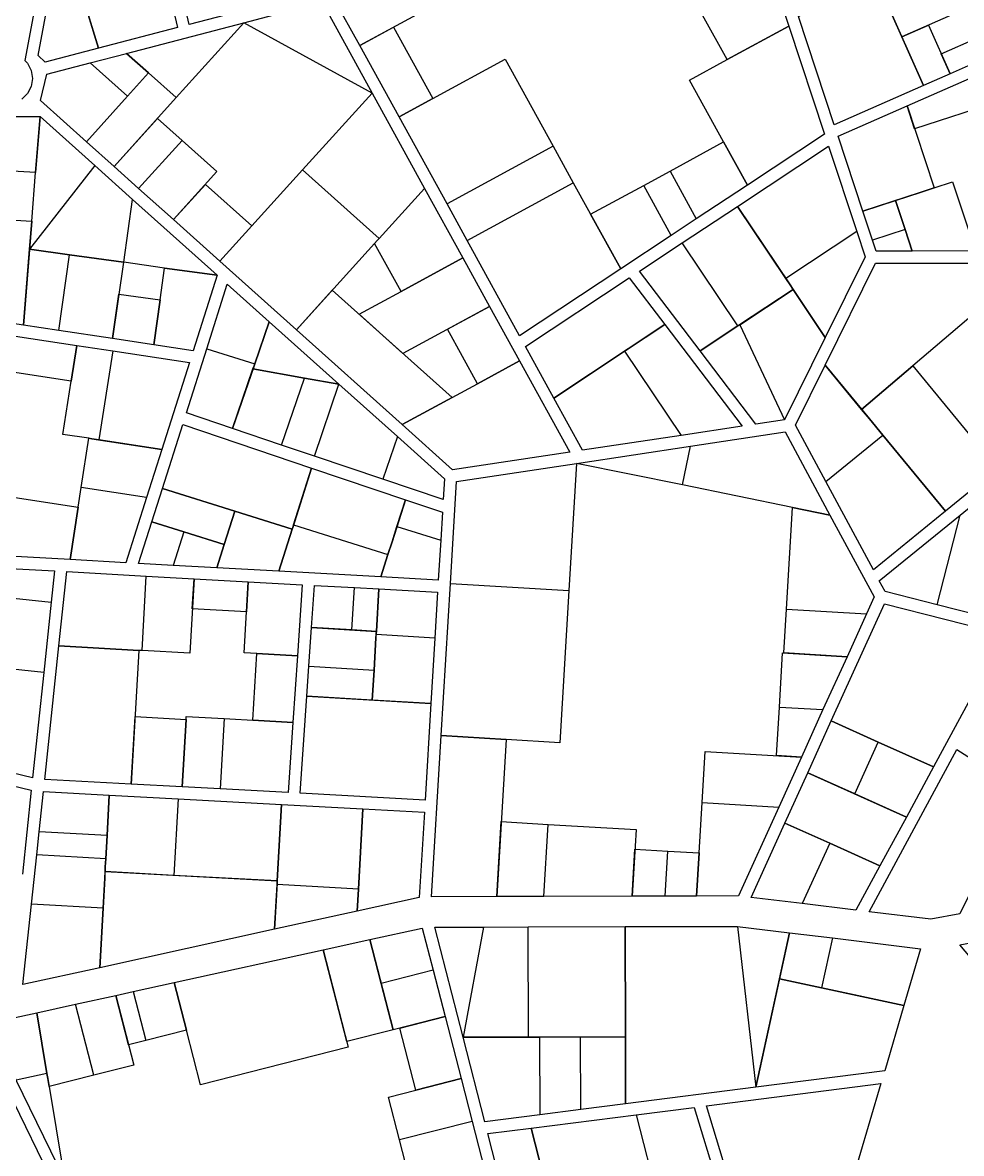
# Model space of a CAD drawing. Header units: inches. Extents: x 479068 to 481072, y 3926601 to 3928387.
# Drawn here: x 480026.9 to 480281.1, y 3927664 to 3927970.3 of the extents above; entities that cross this region are included whole.
import ezdxf

# ---------------------------------------------------------------- set-up
doc = ezdxf.new("R2010")
doc.units = ezdxf.units.IN
doc.header["$MEASUREMENT"] = 0

msp = doc.modelspace()

# ---------------------------------------------------------------- linework, layer by layer
for points in [[(480044.66, 3928051.93), (480027.46, 3927959.98), (480028.15, 3927959.28), (480029.15, 3927957.33), (480029.49, 3927955.17), (480029.15, 3927953.01), (480028.15, 3927951.06), (480026.6, 3927949.51)], [(480047.42, 3927963.39), (480032.94, 3927959.6), (480031.04, 3927961.36), (480037.48, 3927995.78)], [(480037.48, 3927995.78), (480047.42, 3927963.39)], [(480217.66, 3927960.26), (480204.36, 3927984.41), (480225.54, 3927995.92)], [(480225.54, 3927995.92), (480234.36, 3927969.33)], [(480081.73, 3927972.34), (480071.99, 3927969.8), (480068.18, 3927986.41)], [(480064.97, 3927985.58), (480068.77, 3927968.96), (480047.42, 3927963.39)], [(480270.89, 3927953.27), (480246.72, 3927942.64), (480237.01, 3927971.9), (480257.52, 3927983.28)], [(480257.52, 3927983.28), (480270.89, 3927953.27)], [(480265.03, 3927966.41), (480257.52, 3927983.28)], [(480047.42, 3927963.39), (480042.17, 3927980.51)], [(480118.2, 3927964.04), (480111.26, 3927976.64), (480134.89, 3927982.82)], [(480086.74, 3927970.24), (480107.95, 3927975.78), (480121.52, 3927951.14)], [(480139.01, 3927975.34), (480118.2, 3927964.04)], [(480282.03, 3927973.88), (480265.03, 3927966.41)], [(480055.03, 3927961.96), (480086.74, 3927970.24)], [(480086.74, 3927970.24), (480068.48, 3927949.99)], [(480121.52, 3927951.14), (480086.74, 3927970.24)], [(480118.2, 3927964.04), (480127.35, 3927969.01), (480137.96, 3927949.74)], [(480217.66, 3927960.26), (480234.36, 3927969.33)], [(480234.36, 3927969.33), (480217.66, 3927960.26), (480217.66, 3927960.26)], [(480234.36, 3927969.33), (480244.07, 3927940.08), (480223.18, 3927926.26)], [(480265.03, 3927966.41), (480272.22, 3927969.57), (480278.08, 3927956.43)], [(480270.89, 3927953.27), (480265.03, 3927966.41)], [(480278.08, 3927956.43), (480275.66, 3927961.84), (480285.47, 3927966.15)], [(480045.11, 3927959.37), (480055.03, 3927961.96)], [(480060.95, 3927956.69), (480055.03, 3927961.96)], [(480055.03, 3927961.96), (480060.95, 3927956.69)], [(480128.81, 3927944.77), (480118.2, 3927964.04)], [(480044.12, 3927938.03), (480031.7, 3927949.15), (480033.46, 3927956.33), (480045.11, 3927959.37)], [(480055.24, 3927950.36), (480045.11, 3927959.37)], [(480137.96, 3927949.74), (480157.56, 3927960.4), (480170.57, 3927936.78)], [(480216.74, 3927937.95), (480207.5, 3927954.73), (480217.66, 3927960.26)], [(480287.89, 3927960.74), (480278.08, 3927956.43)], [(480055.24, 3927950.36), (480060.95, 3927956.69)], [(480060.95, 3927956.69), (480055.24, 3927950.36)], [(480060.95, 3927956.69), (480060.95, 3927956.69)], [(480068.48, 3927949.99), (480060.95, 3927956.69)], [(480060.95, 3927956.69), (480068.48, 3927949.99)], [(480266.42, 3927947.7), (480288.45, 3927957.38)], [(480278.08, 3927956.43), (480270.89, 3927953.27)], [(480055.24, 3927950.36), (480044.12, 3927938.03)], [(480044.12, 3927938.03), (480055.24, 3927950.36)], [(480068.48, 3927949.99), (480051.63, 3927931.3)], [(480055.24, 3927950.36), (480055.24, 3927950.36)], [(480102.67, 3927930.37), (480121.52, 3927951.14)], [(480121.52, 3927951.14), (480135.71, 3927925.36)], [(480137.96, 3927949.74), (480137.96, 3927949.74), (480128.81, 3927944.77)], [(480128.81, 3927944.77), (480137.96, 3927949.74)], [(480254.48, 3927919.25), (480247.76, 3927939.49), (480266.42, 3927947.7)], [(480291.25, 3927948.92), (480268.47, 3927941.49), (480266.42, 3927947.7)], [(480266.42, 3927947.7), (480273.75, 3927925.54)], [(480009.98, 3927934.55), (480021.72, 3927944.86), (480031.58, 3927944.82)], [(480030.37, 3927929.68), (480031.58, 3927944.82)], [(480031.58, 3927944.82), (480030.37, 3927929.68), (480030.37, 3927929.68)], [(480031.58, 3927944.82), (480046.38, 3927931.56)], [(480051.63, 3927931.3), (480063.39, 3927944.35), (480070.07, 3927938.37)], [(480141.82, 3927921.16), (480128.81, 3927944.77)], [(480051.63, 3927931.3), (480044.12, 3927938.03)], [(480058.27, 3927925.36), (480070.07, 3927938.37)], [(480070.07, 3927938.37), (480079.49, 3927929.93), (480067.69, 3927916.93)], [(480202.21, 3927930.05), (480216.74, 3927937.95)], [(480216.74, 3927937.95), (480216.74, 3927937.95), (480223.18, 3927926.26)], [(480223.18, 3927926.26), (480216.74, 3927937.95)], [(480030.37, 3927929.68), (480009.76, 3927930.9), (480009.98, 3927934.55)], [(480170.57, 3927936.78), (480141.82, 3927921.16)], [(480170.57, 3927936.78), (480175.99, 3927926.93)], [(480220.48, 3927920.52), (480245.15, 3927936.83), (480252.81, 3927913.74)], [(480046.38, 3927931.56), (480028.72, 3927908.9)], [(480046.38, 3927931.56), (480056.63, 3927922.38)], [(480058.27, 3927925.36), (480051.63, 3927931.3)], [(480029.32, 3927916.54), (480030.37, 3927929.68)], [(480088.92, 3927915.21), (480102.67, 3927930.37)], [(480102.67, 3927930.37), (480123.41, 3927911.81)], [(480195.08, 3927926.18), (480202.21, 3927930.05)], [(480202.21, 3927930.05), (480209.34, 3927917.11)], [(480067.69, 3927916.93), (480058.27, 3927925.36)], [(480067.69, 3927916.93), (480076.35, 3927926.47), (480088.92, 3927915.21)], [(480123.41, 3927911.81), (480135.71, 3927925.36)], [(480135.71, 3927925.36), (480123.41, 3927911.81)], [(480135.71, 3927925.36), (480146.07, 3927906.57)], [(480147.24, 3927911.31), (480175.99, 3927926.93)], [(480175.99, 3927926.93), (480188.86, 3927903.57)], [(480188.86, 3927903.57), (480180.71, 3927918.37), (480195.08, 3927926.18)], [(480202.54, 3927912.62), (480195.08, 3927926.18)], [(480223.18, 3927926.26), (480209.34, 3927917.11)], [(480273.75, 3927925.54), (480273.75, 3927925.54), (480269.96, 3927924.3)], [(480269.96, 3927924.3), (480273.75, 3927925.54)], [(480273.75, 3927925.54), (480278.77, 3927927.18), (480284.97, 3927908.43)], [(480054.24, 3927905.36), (480056.63, 3927922.38)], [(480056.63, 3927922.38), (480079.58, 3927901.84)], [(480269.96, 3927924.3), (480254.48, 3927919.25)], [(480254.48, 3927919.25), (480263.3, 3927922.13)], [(480263.3, 3927922.13), (480269.96, 3927924.3)], [(480265.91, 3927914.26), (480263.3, 3927922.13)], [(480263.3, 3927922.13), (480265.91, 3927914.26)], [(480147.24, 3927911.31), (480141.82, 3927921.16)], [(480205.51, 3927910.61), (480220.48, 3927920.52)], [(480220.48, 3927920.52), (480234.75, 3927899.23)], [(480233.56, 3927901.01), (480220.48, 3927920.52)], [(480257.09, 3927911.38), (480254.48, 3927919.25)], [(479992, 3927918.76), (480029.32, 3927916.54)], [(480029.32, 3927916.54), (480029.32, 3927916.54), (480028.97, 3927912.11)], [(480028.97, 3927912.11), (480029.32, 3927916.54)], [(480080.26, 3927905.67), (480067.69, 3927916.93)], [(480209.34, 3927917.11), (480202.54, 3927912.62)], [(480088.92, 3927915.21), (480088.92, 3927915.21), (480080.26, 3927905.67)], [(480080.26, 3927905.67), (480088.92, 3927915.21)], [(480252.81, 3927913.74), (480233.56, 3927901.01)], [(480252.81, 3927913.74), (480255.09, 3927906.87), (480244.27, 3927885.03)], [(480265.91, 3927914.26), (480257.09, 3927911.38)], [(480265.91, 3927914.26), (480265.91, 3927914.26)], [(480267.84, 3927908.41), (480265.91, 3927914.26)], [(480265.91, 3927914.26), (480267.84, 3927908.41)], [(480028.97, 3927912.11), (480027.08, 3927888.38)], [(480028.72, 3927908.9), (480028.97, 3927912.11)], [(480122.97, 3927911.32), (480101, 3927887.11)], [(480129.36, 3927897.49), (480122.2, 3927910.47), (480122.97, 3927911.32)], [(480123.41, 3927911.81), (480122.97, 3927911.32)], [(480122.97, 3927911.32), (480123.41, 3927911.81)], [(480123.41, 3927911.81), (480123.41, 3927911.81)], [(480188.86, 3927903.57), (480161.48, 3927885.46), (480147.24, 3927911.31)], [(480202.54, 3927912.62), (480188.86, 3927903.57)], [(480210.38, 3927881.4), (480193.94, 3927902.97), (480205.51, 3927910.61)], [(480220.57, 3927888.14), (480205.51, 3927910.61)], [(480267.84, 3927908.41), (480258.08, 3927908.4), (480257.09, 3927911.38)], [(480027.08, 3927888.38), (480028.72, 3927908.9)], [(480039.58, 3927907.39), (480028.72, 3927908.9)], [(480028.72, 3927908.9), (480039.58, 3927907.39)], [(480036.7, 3927886.91), (480039.58, 3927907.39)], [(480039.58, 3927907.39), (480039.58, 3927907.39)], [(480054.14, 3927905.37), (480039.58, 3927907.39)], [(480039.58, 3927907.39), (480054.14, 3927905.37), (480054.14, 3927905.37)], [(480284.97, 3927908.43), (480267.84, 3927908.41)], [(480054.14, 3927905.37), (480051.23, 3927884.7)], [(480054.24, 3927905.36), (480054.14, 3927905.37)], [(480065.31, 3927903.82), (480054.24, 3927905.36)], [(480064.1, 3927895.22), (480065.31, 3927903.82)], [(480065.31, 3927903.82), (480065.31, 3927903.82), (480079.58, 3927901.84)], [(480079.58, 3927901.84), (480065.31, 3927903.82)], [(480101, 3927887.11), (480080.26, 3927905.67)], [(480129.36, 3927897.49), (480146.07, 3927906.57)], [(480146.07, 3927906.57), (480129.36, 3927897.49), (480129.36, 3927897.49)], [(480146.07, 3927906.57), (480153.3, 3927893.44)], [(480244.25, 3927877.53), (480257.91, 3927905.1), (480300.64, 3927905.15)], [(480300.64, 3927905.15), (480254.12, 3927865.53)], [(480079.58, 3927901.84), (480073.07, 3927881.37), (480062.38, 3927883)], [(480170.76, 3927868.61), (480163.08, 3927882.56), (480191.17, 3927901.14), (480200.81, 3927888.49)], [(480234.75, 3927899.23), (480233.56, 3927901.01)], [(480076.75, 3927881.97), (480082.29, 3927899.42), (480093.62, 3927889.28)], [(480101, 3927887.11), (480110.73, 3927897.83), (480143.2, 3927868.76)], [(480153.3, 3927893.44), (480129.86, 3927880.71), (480118, 3927891.32), (480129.36, 3927897.49)], [(480235.55, 3927898.04), (480220.78, 3927888.28)], [(480221.08, 3927888.47), (480235.55, 3927898.04)], [(480235.55, 3927898.04), (480234.75, 3927899.23)], [(480234.75, 3927899.23), (480235.55, 3927898.04)], [(480235.55, 3927898.04), (480235.55, 3927898.04)], [(480244.27, 3927885.03), (480235.55, 3927898.04)], [(480235.55, 3927898.04), (480244.27, 3927885.03)], [(480051.23, 3927884.7), (480052.93, 3927896.77), (480064.1, 3927895.22)], [(480064.1, 3927895.22), (480064.1, 3927895.22), (480062.38, 3927883)], [(480062.38, 3927883), (480064.1, 3927895.22)], [(480027.08, 3927888.38), (479988.22, 3927894.29)], [(480150.03, 3927872.48), (480141.9, 3927887.25), (480153.3, 3927893.44)], [(480153.3, 3927893.44), (480161.43, 3927878.67)], [(480036.7, 3927886.91), (480027.08, 3927888.38)], [(480089.73, 3927877.9), (480093.62, 3927889.28)], [(480093.62, 3927889.28), (480089.73, 3927877.9)], [(480093.62, 3927889.28), (480112.55, 3927872.33)], [(480200.81, 3927888.49), (480170.76, 3927868.61)], [(480189.93, 3927881.29), (480200.81, 3927888.49)], [(480200.81, 3927888.49), (480221.75, 3927860.99), (480205.2, 3927858.5)], [(480220.57, 3927888.14), (480220.78, 3927888.28)], [(480220.78, 3927888.28), (480220.57, 3927888.14)], [(480220.78, 3927888.28), (480221.08, 3927888.47)], [(480221.08, 3927888.47), (480233.2, 3927862.72)], [(480020.8, 3927885.99), (480041.51, 3927882.84)], [(480051.23, 3927884.7), (480036.7, 3927886.91)], [(480129.69, 3927861.42), (480101, 3927887.11)], [(480220.57, 3927888.14), (480210.38, 3927881.4)], [(480210.38, 3927881.4), (480220.57, 3927888.14)], [(480220.57, 3927888.14), (480220.57, 3927888.14)], [(480040.02, 3927873.2), (480041.51, 3927882.84)], [(480041.51, 3927882.84), (480040.02, 3927873.2), (480040.02, 3927873.2)], [(480041.51, 3927882.84), (480051.26, 3927881.36)], [(480062.38, 3927883), (480051.23, 3927884.7)], [(480244.27, 3927885.03), (480233.2, 3927862.72)], [(480040.02, 3927873.2), (480019.32, 3927876.35), (480019.76, 3927879.21)], [(480051.26, 3927881.36), (480047.54, 3927857.28)], [(480051.26, 3927881.36), (480072.06, 3927878.19), (480064.6, 3927854.68)], [(480083.72, 3927860.35), (480071.22, 3927864.57), (480076.75, 3927881.97)], [(480076.75, 3927881.97), (480089.73, 3927877.9)], [(480170.76, 3927868.61), (480189.93, 3927881.29)], [(480189.93, 3927881.29), (480205.2, 3927858.5)], [(480233.2, 3927862.72), (480225.49, 3927861.56), (480210.38, 3927881.4)], [(480089.53, 3927877.32), (480083.72, 3927860.35)], [(480083.72, 3927860.35), (480089.25, 3927876.51)], [(480089.25, 3927876.51), (480089.53, 3927877.32)], [(480103.2, 3927874), (480089.25, 3927876.51)], [(480089.25, 3927876.51), (480103.2, 3927874)], [(480089.73, 3927877.9), (480089.53, 3927877.32)], [(480089.53, 3927877.32), (480089.73, 3927877.9)], [(480089.73, 3927877.9), (480089.73, 3927877.9)], [(480161.43, 3927878.67), (480175.04, 3927853.97), (480143.34, 3927849.2), (480129.69, 3927861.42)], [(480150.03, 3927872.48), (480161.43, 3927878.67)], [(480161.43, 3927878.67), (480150.03, 3927872.48), (480150.03, 3927872.48)], [(480244.41, 3927845.99), (480236.18, 3927861.24), (480244.25, 3927877.53)], [(480244.25, 3927877.53), (480256.23, 3927862.96)], [(480254.12, 3927865.53), (480244.25, 3927877.53)], [(480254.12, 3927865.53), (480267.98, 3927877.34), (480290.95, 3927849.42)], [(480044.79, 3927857.7), (480037.79, 3927858.77), (480040.02, 3927873.2)], [(480097, 3927855.87), (480103.2, 3927874)], [(480103.2, 3927874), (480103.2, 3927874)], [(480112.55, 3927872.33), (480103.2, 3927874)], [(480103.2, 3927874), (480112.55, 3927872.33)], [(480105.89, 3927852.87), (480112.55, 3927872.33)], [(480112.55, 3927872.33), (480128.36, 3927858.17)], [(480143.2, 3927868.76), (480150.03, 3927872.48)], [(480143.2, 3927868.76), (480143.2, 3927868.76), (480129.69, 3927861.42)], [(480129.69, 3927861.42), (480143.2, 3927868.76)], [(480205.2, 3927858.5), (480178.53, 3927854.5), (480170.76, 3927868.61)], [(480256.23, 3927862.96), (480254.12, 3927865.53)], [(480064.72, 3927844.11), (480070.22, 3927861.42), (480105.13, 3927849.64)], [(480259.87, 3927858.54), (480256.23, 3927862.96)], [(480256.23, 3927862.96), (480259.87, 3927858.54)], [(480042.73, 3927844.33), (480044.79, 3927857.7)], [(480044.79, 3927857.7), (480044.79, 3927857.7), (480045.59, 3927857.58)], [(480045.59, 3927857.58), (480044.79, 3927857.7)], [(480097, 3927855.87), (480083.72, 3927860.35)], [(480128.36, 3927858.17), (480124.4, 3927846.62)], [(480128.36, 3927858.17), (480141.1, 3927846.76), (480140.76, 3927841.1), (480124.4, 3927846.62)], [(480207.72, 3927855.55), (480233.4, 3927859.41), (480245.53, 3927836.92)], [(480244.41, 3927845.99), (480259.87, 3927858.54)], [(480259.87, 3927858.54), (480259.87, 3927858.54)], [(480276.82, 3927837.94), (480259.87, 3927858.54)], [(480259.87, 3927858.54), (480276.82, 3927837.94)], [(480045.59, 3927857.58), (480064.6, 3927854.68)], [(480047.54, 3927857.28), (480045.59, 3927857.58)], [(480064.6, 3927854.68), (480047.54, 3927857.28)], [(480064.6, 3927854.68), (480060.45, 3927841.63)], [(480105.89, 3927852.87), (480097, 3927855.87)], [(480176.88, 3927850.91), (480207.72, 3927855.55)], [(480205.56, 3927845.07), (480207.72, 3927855.55)], [(480124.4, 3927846.62), (480105.89, 3927852.87)], [(480105.13, 3927849.64), (480100.03, 3927833.58)], [(480100.24, 3927834.23), (480105.13, 3927849.64)], [(480105.13, 3927849.64), (480130.53, 3927841.07)], [(480142.73, 3927818.41), (480144.39, 3927846.02), (480176.88, 3927850.91)], [(480176.88, 3927850.91), (480174.81, 3927816.5)], [(480205.56, 3927845.07), (480176.88, 3927850.91)], [(480290.95, 3927849.42), (480276.82, 3927837.94)], [(480276.82, 3927837.94), (480257.3, 3927822.09), (480244.41, 3927845.99)], [(480011.61, 3927826.4), (480014.21, 3927843.25), (480041.91, 3927839.03)], [(480041.91, 3927839.03), (480042.73, 3927844.33)], [(480060.45, 3927841.63), (480042.73, 3927844.33)], [(480061.85, 3927835.05), (480064.72, 3927844.11)], [(480084.34, 3927837.96), (480064.72, 3927844.11)], [(480064.72, 3927844.11), (480084.34, 3927837.96)], [(480235.4, 3927838.99), (480205.56, 3927845.07)], [(480280.8, 3927836.91), (480287.65, 3927842.48)], [(480060.45, 3927841.63), (480054.85, 3927824), (480039.72, 3927824.84)], [(480130.53, 3927841.07), (480126.91, 3927829.66)], [(480128.22, 3927833.8), (480130.53, 3927841.07)], [(480130.53, 3927841.07), (480140.56, 3927837.68), (480140.1, 3927830.08)], [(480041.91, 3927839.03), (480041.91, 3927839.03), (480039.72, 3927824.84)], [(480039.72, 3927824.84), (480041.91, 3927839.03)], [(480081.46, 3927828.91), (480084.34, 3927837.96)], [(480084.34, 3927837.96), (480081.46, 3927828.91)], [(480084.34, 3927837.96), (480084.34, 3927837.96)], [(480099.88, 3927833.09), (480084.34, 3927837.96)], [(480084.34, 3927837.96), (480099.88, 3927833.09)], [(480233.74, 3927811.42), (480235.4, 3927838.99)], [(480235.4, 3927838.99), (480235.4, 3927838.99), (480245.53, 3927836.92)], [(480245.53, 3927836.92), (480235.4, 3927838.99)], [(480245.53, 3927836.92), (480257.5, 3927814.72), (480255.42, 3927810.13)], [(480274.56, 3927812.63), (480260.47, 3927816.21), (480258.9, 3927819.13), (480280.8, 3927836.91)], [(480274.56, 3927812.63), (480280.8, 3927836.91)], [(480067.66, 3927823.29), (480058.27, 3927823.81), (480061.85, 3927835.05)], [(480070.53, 3927832.33), (480061.85, 3927835.05)], [(480061.85, 3927835.05), (480070.53, 3927832.33)], [(480099.88, 3927833.09), (480100.03, 3927833.58)], [(480100.03, 3927833.58), (480099.88, 3927833.09)], [(480100.03, 3927833.58), (480100.24, 3927834.23)], [(480100.24, 3927834.23), (480125.81, 3927826.21)], [(480126.91, 3927829.66), (480128.22, 3927833.8)], [(480128.22, 3927833.8), (480140.1, 3927830.08)], [(480070.53, 3927832.33), (480067.66, 3927823.29)], [(480070.53, 3927832.33), (480070.53, 3927832.33)], [(480081.46, 3927828.91), (480070.53, 3927832.33)], [(480070.53, 3927832.33), (480081.46, 3927828.91)], [(480099.88, 3927833.09), (480096.26, 3927821.7)], [(480096.26, 3927821.7), (480099.88, 3927833.09)], [(480099.88, 3927833.09), (480099.88, 3927833.09)], [(480140.1, 3927830.08), (480139.45, 3927819.3), (480123.89, 3927820.16)], [(480081.46, 3927828.91), (480079.47, 3927822.63)], [(480079.47, 3927822.63), (480081.46, 3927828.91)], [(480081.46, 3927828.91), (480081.46, 3927828.91)], [(480125.81, 3927826.21), (480126.91, 3927829.66)], [(480126.91, 3927829.66), (480125.81, 3927826.21)], [(480039.72, 3927824.84), (480011.61, 3927826.4)], [(480125.81, 3927826.21), (480123.89, 3927820.16)], [(480123.89, 3927820.16), (480125.81, 3927826.21)], [(480125.81, 3927826.21), (480125.81, 3927826.21)], [(480011.46, 3927823.1), (480035.51, 3927821.77), (480034.61, 3927813.35)], [(480036.69, 3927801.46), (480038.83, 3927821.58), (480060.35, 3927820.39)], [(480079.47, 3927822.63), (480067.66, 3927823.29)], [(480096.26, 3927821.7), (480079.47, 3927822.63)], [(480123.89, 3927820.16), (480096.26, 3927821.7)], [(480059.21, 3927800.21), (480060.35, 3927820.39)], [(480073.28, 3927819.67), (480072.14, 3927799.49), (480059.21, 3927800.21)], [(480060.35, 3927820.39), (480073.28, 3927819.67)], [(480087.5, 3927810.72), (480072.82, 3927811.54), (480073.28, 3927819.67)], [(480073.28, 3927819.67), (480087.96, 3927818.85)], [(480087.5, 3927810.72), (480087.96, 3927818.85)], [(480087.96, 3927818.85), (480087.5, 3927810.72), (480087.5, 3927810.72)], [(480087.96, 3927818.85), (480102.6, 3927818.04), (480101.29, 3927798.82)], [(480105.13, 3927806.42), (480105.91, 3927817.86), (480116.71, 3927817.26)], [(480140.24, 3927777.16), (480142.73, 3927818.41)], [(480142.73, 3927818.41), (480174.81, 3927816.5)], [(480010.69, 3927815.86), (480034.61, 3927813.35)], [(480116.02, 3927805.78), (480116.71, 3927817.26)], [(480116.71, 3927817.26), (480123.36, 3927816.89)], [(480122.67, 3927805.38), (480123.36, 3927816.89)], [(480123.36, 3927816.89), (480122.67, 3927805.38)], [(480123.36, 3927816.89), (480139.25, 3927816.01), (480138.51, 3927803.6)], [(480174.81, 3927816.5), (480172.33, 3927775.25), (480157.82, 3927776.11)], [(480034.61, 3927813.35), (480032.58, 3927794.26)], [(480245.9, 3927781.14), (480260.3, 3927812.84), (480293, 3927804.55), (480273.61, 3927768.73)], [(480296.6, 3927807.04), (480274.56, 3927812.63)], [(480090.26, 3927799.43), (480086.88, 3927799.62), (480087.5, 3927810.72)], [(480250.16, 3927798.55), (480233.03, 3927799.57), (480233.74, 3927811.42)], [(480233.74, 3927811.42), (480255.42, 3927810.13)], [(480255.42, 3927810.13), (480250.16, 3927798.55)], [(480104.42, 3927795.96), (480105.13, 3927806.42)], [(480105.13, 3927806.42), (480122.67, 3927805.38)], [(480116.02, 3927805.78), (480105.13, 3927806.42)], [(480122.67, 3927805.38), (480116.02, 3927805.78)], [(480122.04, 3927794.91), (480122.57, 3927803.64)], [(480122.57, 3927803.64), (480122.04, 3927794.91)], [(480122.64, 3927804.93), (480122.57, 3927803.64)], [(480122.57, 3927803.64), (480122.62, 3927804.54)], [(480122.62, 3927804.54), (480122.64, 3927804.93)], [(480138.51, 3927803.6), (480122.62, 3927804.54)], [(480122.67, 3927805.38), (480122.64, 3927804.93)], [(480122.64, 3927804.93), (480122.67, 3927805.38)], [(480122.67, 3927805.38), (480122.67, 3927805.38)], [(480138.51, 3927803.6), (480137.44, 3927785.87)], [(480056.29, 3927764.04), (480032.84, 3927765.31), (480036.69, 3927801.46)], [(480058.33, 3927800.26), (480036.69, 3927801.46)], [(480036.69, 3927801.46), (480058.33, 3927800.26), (480058.33, 3927800.26)], [(480058.33, 3927800.26), (480056.29, 3927764.04)], [(480059.21, 3927800.21), (480058.33, 3927800.26)], [(480231.84, 3927784.91), (480232.72, 3927799.59), (480250.16, 3927798.55)], [(480032.58, 3927794.26), (480008.66, 3927796.77)], [(480100.05, 3927780.77), (480089.25, 3927781.37), (480090.26, 3927799.43)], [(480090.26, 3927799.43), (480090.26, 3927799.43), (480101.29, 3927798.82)], [(480101.29, 3927798.82), (480090.26, 3927799.43)], [(480101.29, 3927798.82), (480100.05, 3927780.77)], [(480250.16, 3927798.55), (480243.65, 3927784.21)], [(480032.58, 3927794.26), (480029.55, 3927765.75), (480005.96, 3927771.4)], [(480103.87, 3927787.86), (480104.42, 3927795.96)], [(480104.42, 3927795.96), (480122.04, 3927794.91)], [(480122.04, 3927794.91), (480121.55, 3927786.81)], [(480121.55, 3927786.81), (480122.04, 3927794.91)], [(480122.04, 3927794.91), (480122.04, 3927794.91)], [(480137.44, 3927785.87), (480135.87, 3927759.71), (480102.07, 3927761.55), (480103.87, 3927787.86)], [(480103.87, 3927787.86), (480137.44, 3927785.87)], [(480121.55, 3927786.81), (480103.87, 3927787.86)], [(480137.44, 3927785.87), (480121.55, 3927786.81)], [(480237.82, 3927771.36), (480231.05, 3927771.76), (480231.84, 3927784.91)], [(480231.84, 3927784.91), (480243.65, 3927784.21)], [(480243.65, 3927784.21), (480237.82, 3927771.36)], [(480056.29, 3927764.04), (480057.32, 3927782.32), (480071.13, 3927781.55)], [(480071.13, 3927781.55), (480071.13, 3927781.55), (480070.11, 3927763.29)], [(480070.11, 3927763.29), (480071.13, 3927781.55)], [(480071.13, 3927781.55), (480071.18, 3927782.38), (480081.43, 3927781.81)], [(480081.43, 3927781.81), (480080.35, 3927762.73)], [(480081.43, 3927781.81), (480100.05, 3927780.77)], [(480239.52, 3927767.08), (480245.9, 3927781.14)], [(480258.63, 3927775.44), (480245.9, 3927781.14)], [(480245.9, 3927781.14), (480258.63, 3927775.44)], [(480100.05, 3927780.77), (480098.76, 3927761.73), (480080.35, 3927762.73)], [(480155.26, 3927733.58), (480137.62, 3927733.53), (480140.24, 3927777.16)], [(480157.82, 3927776.11), (480140.24, 3927777.16)], [(480140.24, 3927777.16), (480157.82, 3927776.11), (480157.82, 3927776.11)], [(480157.82, 3927776.11), (480155.26, 3927733.58)], [(480252.24, 3927761.38), (480258.63, 3927775.44)], [(480258.63, 3927775.44), (480258.63, 3927775.44)], [(480273.61, 3927768.73), (480258.63, 3927775.44)], [(480258.63, 3927775.44), (480273.61, 3927768.73)], [(480210.93, 3927759.06), (480211.77, 3927772.91), (480237.82, 3927771.36)], [(480280.7, 3927728.91), (480272.82, 3927727.44), (480256.12, 3927729.48), (480279.89, 3927773.37), (480297.37, 3927762.3), (480280.7, 3927728.91)], [(480007.35, 3927732.43), (479992.76, 3927771.17), (480029.2, 3927762.44), (480026.78, 3927739.65)], [(480237.82, 3927771.36), (480231.68, 3927757.83)], [(480233.34, 3927753.47), (480239.52, 3927767.08)], [(480239.52, 3927767.08), (480266.23, 3927755.12)], [(480252.24, 3927761.38), (480239.52, 3927767.08)], [(480273.61, 3927768.73), (480266.23, 3927755.12)], [(480070.11, 3927763.29), (480056.29, 3927764.04)], [(480080.35, 3927762.73), (480070.11, 3927763.29)], [(480031.34, 3927751.12), (480032.49, 3927762.02), (480050.33, 3927761.06)], [(480049.73, 3927750.12), (480050.33, 3927761.06)], [(480050.33, 3927761.06), (480049.73, 3927750.12)], [(480050.33, 3927761.06), (480068.98, 3927760.04)], [(480068.98, 3927760.04), (480067.84, 3927739.33)], [(480068.98, 3927760.04), (480096.97, 3927758.52)], [(480266.23, 3927755.12), (480252.24, 3927761.38)], [(480095.83, 3927737.81), (480096.97, 3927758.52)], [(480096.97, 3927758.52), (480095.83, 3927737.81)], [(480096.97, 3927758.52), (480119.01, 3927757.32)], [(480119.01, 3927757.32), (480135.67, 3927756.42), (480134.28, 3927733.31), (480117.48, 3927729.62)], [(480117.81, 3927735.63), (480119.01, 3927757.32)], [(480119.01, 3927757.32), (480117.81, 3927735.63)], [(480231.68, 3927757.83), (480220.75, 3927733.76), (480209.41, 3927733.73)], [(480210.11, 3927745.4), (480210.93, 3927759.06)], [(480210.93, 3927759.06), (480231.68, 3927757.83)], [(480155.26, 3927733.58), (480156.49, 3927753.89), (480169.24, 3927753.13)], [(480266.23, 3927755.12), (480259.09, 3927741.94)], [(480030.67, 3927744.85), (480031.34, 3927751.12)], [(480049.73, 3927750.12), (480031.34, 3927751.12)], [(480168.06, 3927733.61), (480169.24, 3927753.13)], [(480169.24, 3927753.13), (480193.01, 3927751.72), (480191.93, 3927733.68)], [(480238.03, 3927731.68), (480224.22, 3927733.36), (480233.34, 3927753.47)], [(480245.46, 3927748.04), (480233.34, 3927753.47)], [(480233.34, 3927753.47), (480245.46, 3927748.04)], [(480049.38, 3927743.84), (480049.73, 3927750.12)], [(480049.73, 3927750.12), (480049.38, 3927743.84)], [(480049.73, 3927750.12), (480049.73, 3927750.12)], [(480245.46, 3927748.04), (480238.03, 3927731.68)], [(480245.46, 3927748.04), (480245.46, 3927748.04)], [(480259.09, 3927741.94), (480245.46, 3927748.04)], [(480245.46, 3927748.04), (480259.09, 3927741.94)], [(480029.25, 3927731.51), (480030.67, 3927744.85)], [(480049.38, 3927743.84), (480030.67, 3927744.85)], [(480191.93, 3927733.68), (480192.69, 3927746.44), (480201.63, 3927745.91)], [(480200.9, 3927733.7), (480201.63, 3927745.91)], [(480201.63, 3927745.91), (480210.11, 3927745.4)], [(480210.11, 3927745.4), (480210.11, 3927745.4), (480209.41, 3927733.73)], [(480209.41, 3927733.73), (480210.11, 3927745.4)], [(480049.26, 3927741.62), (480049.09, 3927738.59)], [(480049.19, 3927740.35), (480049.26, 3927741.62)], [(480049.38, 3927743.84), (480049.26, 3927741.62)], [(480049.26, 3927741.62), (480049.38, 3927743.84)], [(480049.38, 3927743.84), (480049.38, 3927743.84)], [(480259.09, 3927741.94), (480252.58, 3927729.91), (480238.03, 3927731.68)], [(480048.65, 3927730.45), (480049.09, 3927738.59)], [(480049.09, 3927738.59), (480048.65, 3927730.45)], [(480049.09, 3927738.59), (480049.19, 3927740.35)], [(480049.19, 3927740.35), (480095.83, 3927737.81)], [(480067.84, 3927739.33), (480049.19, 3927740.35)], [(480095.83, 3927737.81), (480067.84, 3927739.33)], [(480095.8, 3927737.19), (480095.11, 3927724.71)], [(480095.11, 3927724.71), (480095.78, 3927736.82)], [(480095.78, 3927736.82), (480095.8, 3927737.19)], [(480117.81, 3927735.63), (480095.78, 3927736.82)], [(480095.83, 3927737.81), (480095.8, 3927737.19)], [(480095.8, 3927737.19), (480095.83, 3927737.81)], [(480095.83, 3927737.81), (480095.83, 3927737.81)], [(480117.81, 3927735.63), (480117.48, 3927729.62)], [(480117.48, 3927729.62), (480117.81, 3927735.63)], [(480117.81, 3927735.63), (480117.81, 3927735.63)], [(480168.06, 3927733.61), (480155.26, 3927733.58)], [(480191.93, 3927733.68), (480168.06, 3927733.61)], [(480200.9, 3927733.7), (480191.93, 3927733.68)], [(480209.41, 3927733.73), (480200.9, 3927733.7)], [(480047.76, 3927714.31), (480026.94, 3927709.74), (480029.25, 3927731.51)], [(480048.65, 3927730.45), (480029.25, 3927731.51)], [(480048.65, 3927730.45), (480047.76, 3927714.31)], [(480047.76, 3927714.31), (480048.65, 3927730.45)], [(480048.65, 3927730.45), (480048.65, 3927730.45)], [(480117.48, 3927729.62), (480095.11, 3927724.71)], [(480307.21, 3927689.05), (480280.69, 3927720.52), (480314.63, 3927726.85)], [(480095.11, 3927724.71), (480047.76, 3927714.31)], [(480120.89, 3927721.92), (480135.11, 3927725.05), (480138.05, 3927713.62)], [(480146.16, 3927695.47), (480138.48, 3927725.28), (480151.71, 3927725.32)], [(480151.71, 3927725.32), (480146.16, 3927695.47)], [(480151.71, 3927725.32), (480163.83, 3927725.35)], [(480163.83, 3927725.35), (480190.06, 3927725.43)], [(480163.91, 3927695.52), (480163.83, 3927725.35)], [(480190.06, 3927725.43), (480220.45, 3927725.51)], [(480190.15, 3927695.59), (480190.06, 3927725.43)], [(480190.06, 3927725.43), (480190.15, 3927695.59)], [(480220.45, 3927725.51), (480225.5, 3927681.94)], [(480220.45, 3927725.51), (480234.62, 3927723.78)], [(480234.62, 3927723.78), (480225.5, 3927681.94)], [(480231.91, 3927711.34), (480234.62, 3927723.78)], [(480234.62, 3927723.78), (480246.19, 3927722.38)], [(480108.25, 3927719.15), (480120.89, 3927721.92)], [(480120.89, 3927721.92), (480127.19, 3927697.48)], [(480123.96, 3927710.04), (480120.89, 3927721.92)], [(480246.19, 3927722.38), (480243.25, 3927708.9)], [(480246.19, 3927722.38), (480270.1, 3927719.46), (480265.58, 3927704.1)], [(480067.9, 3927710.29), (480108.25, 3927719.15)], [(480108.25, 3927719.15), (480115.05, 3927692.75), (480075.03, 3927682.59), (480071.22, 3927697.4)], [(480127.19, 3927697.48), (480114.65, 3927694.29), (480108.25, 3927719.15)], [(480138.05, 3927713.62), (480123.96, 3927710.04)], [(480138.05, 3927713.62), (480141.29, 3927701.06)], [(480225.5, 3927681.94), (480231.91, 3927711.34)], [(480231.91, 3927711.34), (480265.58, 3927704.1)], [(480243.25, 3927708.9), (480231.91, 3927711.34)], [(480052.13, 3927706.82), (480056.83, 3927707.86)], [(480056.83, 3927707.86), (480067.9, 3927710.29)], [(480056.83, 3927707.86), (480060.24, 3927694.61)], [(480071.22, 3927697.4), (480067.9, 3927710.29)], [(480067.9, 3927710.29), (480071.22, 3927697.4), (480071.22, 3927697.4)], [(480127.19, 3927697.48), (480123.96, 3927710.04)], [(480265.58, 3927704.1), (480243.25, 3927708.9)], [(480041.17, 3927704.42), (480052.13, 3927706.82)], [(480052.13, 3927706.82), (480056.99, 3927687.96), (480046.12, 3927685.2)], [(480060.24, 3927694.61), (480055.58, 3927693.42), (480052.13, 3927706.82)], [(480025.15, 3927683.84), (480017.64, 3927699.25), (480030.7, 3927702.12)], [(480030.7, 3927702.12), (480041.17, 3927704.42)], [(480033.45, 3927685.67), (480030.7, 3927702.12)], [(480030.7, 3927702.12), (480033.45, 3927685.67)], [(480046.12, 3927685.2), (480041.17, 3927704.42)], [(480265.58, 3927704.1), (480260.36, 3927686.38), (480225.5, 3927681.94)], [(480141.29, 3927701.06), (480127.19, 3927697.48)], [(480133.35, 3927681.18), (480129.04, 3927697.95), (480141.29, 3927701.06)], [(480141.29, 3927701.06), (480145.6, 3927684.29)], [(480007.01, 3927691.73), (480014.64, 3927697.83), (480043.71, 3927638.22), (480015.05, 3927631.79), (480007.01, 3927691.73)], [(480071.22, 3927697.4), (480060.24, 3927694.61)], [(480163.91, 3927695.52), (480146.16, 3927695.47)], [(480146.16, 3927695.47), (480163.91, 3927695.52)], [(480166.94, 3927674.48), (480152.05, 3927672.59), (480146.16, 3927695.47)], [(480165.19, 3927695.53), (480163.91, 3927695.52)], [(480163.91, 3927695.52), (480165.19, 3927695.53)], [(480163.91, 3927695.52), (480163.91, 3927695.52)], [(480190.15, 3927695.59), (480165.19, 3927695.53)], [(480165.19, 3927695.53), (480166.88, 3927695.53)], [(480166.88, 3927695.53), (480177.99, 3927695.56)], [(480166.88, 3927695.53), (480166.94, 3927674.48)], [(480177.99, 3927695.56), (480190.15, 3927695.59)], [(480178.05, 3927675.9), (480177.99, 3927695.56)], [(480190.15, 3927695.59), (480190.15, 3927695.59)], [(480190.2, 3927677.45), (480190.15, 3927695.59)], [(480190.15, 3927695.59), (480190.2, 3927677.45)], [(480033.45, 3927685.67), (480025.15, 3927683.84)], [(480038.23, 3927657.01), (480025.15, 3927683.84)], [(480033.45, 3927685.67), (480033.45, 3927685.67)], [(480033.68, 3927684.27), (480033.45, 3927685.67)], [(480033.45, 3927685.67), (480033.68, 3927684.27)], [(480046.12, 3927685.2), (480034.04, 3927682.13), (480033.68, 3927684.27)], [(480033.68, 3927684.27), (480038.23, 3927657.01)], [(480133.35, 3927681.18), (480145.6, 3927684.29)], [(480145.6, 3927684.29), (480133.35, 3927681.18), (480133.35, 3927681.18)], [(480145.6, 3927684.29), (480148.59, 3927672.7)], [(480128.91, 3927667.7), (480125.93, 3927679.29), (480133.35, 3927681.18)], [(480225.5, 3927681.94), (480190.2, 3927677.45)], [(480222, 3927644.15), (480212.13, 3927676.91), (480259.34, 3927682.92), (480250.41, 3927652.6)], [(480190.2, 3927677.45), (480178.05, 3927675.9)], [(480164.58, 3927670.86), (480193.01, 3927674.48)], [(480178.05, 3927675.9), (480166.94, 3927674.48)], [(480193.01, 3927674.48), (480208.8, 3927676.49), (480214.78, 3927656.62), (480198.91, 3927651.56)], [(480193.01, 3927674.48), (480198.91, 3927651.56)], [(480148.59, 3927672.7), (480128.91, 3927667.7)], [(480148.59, 3927672.7), (480152.85, 3927656.16)], [(480156.41, 3927655.64), (480152.88, 3927669.37), (480164.58, 3927670.86)], [(480167.76, 3927658.52), (480164.58, 3927670.86)], [(480164.58, 3927670.86), (480167.76, 3927658.52)], [(480133.17, 3927651.16), (480128.91, 3927667.7)]]:
    msp.add_lwpolyline(points)

doc.saveas('drawing.dxf')
